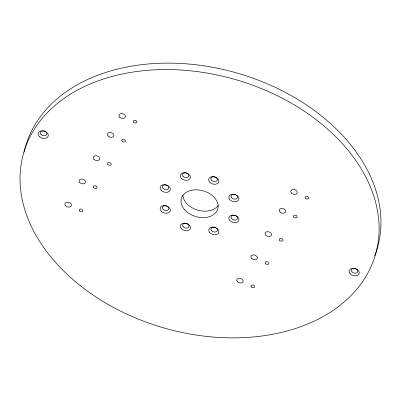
<?xml version="1.0" encoding="UTF-8"?>
<svg xmlns="http://www.w3.org/2000/svg" width="401" height="401" viewBox="0 0 401 401"><rect width="100%" height="100%" fill="white"/><g stroke="black" fill="none" stroke-linecap="round" stroke-linejoin="round"><path stroke-width="0.6" d="M24.03 152.335A183.107 129.247 16.1 0 1 238.856 73.558A183.107 129.247 16.1 0 1 374.674 255.958M218.289 205.362A18.957 13.378 16.1 0 1 197.838 210.164A18.957 13.378 16.1 0 1 182.866 195.312M41.012 134.44A3.318 2.341 16.1 0 0 46.596 134.671A3.318 2.341 16.1 0 0 43.163 130.916A3.318 2.341 16.1 0 0 41.012 134.44M351.998 271.863A3.318 2.341 16.1 0 0 357.582 272.094A3.318 2.341 16.1 0 0 354.143 268.339A3.318 2.341 16.1 0 0 351.998 271.863M231.728 218.72A3.318 2.341 16.1 0 0 237.312 218.951A3.318 2.341 16.1 0 0 233.873 215.192A3.318 2.341 16.1 0 0 231.728 218.72M231.683 197.823A3.318 2.341 16.1 0 0 237.267 198.054A3.318 2.341 16.1 0 0 233.833 194.3A3.318 2.341 16.1 0 0 231.683 197.823M211.538 180.275A3.318 2.341 16.1 0 0 217.121 180.505A3.318 2.341 16.1 0 0 213.688 176.751A3.318 2.341 16.1 0 0 211.538 180.275M183.087 176.35A3.318 2.341 16.1 0 0 188.67 176.58A3.318 2.341 16.1 0 0 185.237 172.826A3.318 2.341 16.1 0 0 183.087 176.35M163.001 188.35A3.318 2.341 16.1 0 0 168.585 188.58A3.318 2.341 16.1 0 0 165.152 184.821A3.318 2.341 16.1 0 0 163.001 188.35M163.042 209.242A3.318 2.341 16.1 0 0 168.626 209.472A3.318 2.341 16.1 0 0 165.192 205.718A3.318 2.341 16.1 0 0 163.042 209.242M183.192 226.791A3.318 2.341 16.1 0 0 188.776 227.021A3.318 2.341 16.1 0 0 185.337 223.267A3.318 2.341 16.1 0 0 183.192 226.791M211.638 230.715A3.318 2.341 16.1 0 0 217.222 230.946A3.318 2.341 16.1 0 0 213.788 227.192A3.318 2.341 16.1 0 0 211.638 230.715M108.08 136.009A3.318 2.341 16.1 0 0 113.663 136.24A3.318 2.341 16.1 0 0 110.225 132.485A3.318 2.341 16.1 0 0 108.08 136.009M93.904 159.267A3.318 2.341 16.1 0 0 99.488 159.498A3.318 2.341 16.1 0 0 96.05 155.743A3.318 2.341 16.1 0 0 93.904 159.267M79.729 182.525A3.318 2.341 16.1 0 0 85.313 182.756A3.318 2.341 16.1 0 0 81.879 179.001A3.318 2.341 16.1 0 0 79.729 182.525M65.553 205.783A3.318 2.341 16.1 0 0 71.137 206.014A3.318 2.341 16.1 0 0 67.704 202.259A3.318 2.341 16.1 0 0 65.553 205.783M237.367 281.708A3.318 2.341 16.1 0 0 242.951 281.938A3.318 2.341 16.1 0 0 239.517 278.184A3.318 2.341 16.1 0 0 237.367 281.708M251.838 258.735A3.318 2.341 16.1 0 0 257.267 258.394A3.318 2.341 16.1 0 0 253.257 254.931A3.318 2.341 16.1 0 0 251.838 258.735M265.718 235.192A3.318 2.341 16.1 0 0 271.302 235.422A3.318 2.341 16.1 0 0 267.863 231.668A3.318 2.341 16.1 0 0 265.718 235.192M279.893 211.934A3.318 2.341 16.1 0 0 285.477 212.164A3.318 2.341 16.1 0 0 282.038 208.41A3.318 2.341 16.1 0 0 279.893 211.934M80.33 285.692A183.107 129.247 16.1 0 0 375.431 254.72A183.107 129.247 16.1 0 0 142.946 70.761A183.107 129.247 16.1 0 0 80.33 285.692M39.168 136.36A5.213 3.679 16.1 0 0 47.945 136.721A5.213 3.679 16.1 0 0 42.546 130.821A5.213 3.679 16.1 0 0 39.168 136.36M161.157 190.264A5.213 3.679 16.1 0 0 169.934 190.63A5.213 3.679 16.1 0 0 164.53 184.726A5.213 3.679 16.1 0 0 161.157 190.264M181.242 178.27A5.213 3.679 16.1 0 0 190.019 178.63A5.213 3.679 16.1 0 0 184.62 172.726A5.213 3.679 16.1 0 0 181.242 178.27M209.693 182.194A5.213 3.679 16.1 0 0 218.47 182.555A5.213 3.679 16.1 0 0 213.071 176.656A5.213 3.679 16.1 0 0 209.693 182.194M161.197 211.162A5.213 3.679 16.1 0 0 169.974 211.522A5.213 3.679 16.1 0 0 164.575 205.618A5.213 3.679 16.1 0 0 161.197 211.162M181.342 228.71A5.213 3.679 16.1 0 0 190.119 229.071A5.213 3.679 16.1 0 0 184.721 223.172A5.213 3.679 16.1 0 0 181.342 228.71M209.793 232.635A5.213 3.679 16.1 0 0 218.57 232.996A5.213 3.679 16.1 0 0 213.172 227.096A5.213 3.679 16.1 0 0 209.793 232.635M229.883 220.635A5.213 3.679 16.1 0 0 238.655 220.996A5.213 3.679 16.1 0 0 233.257 215.096A5.213 3.679 16.1 0 0 229.883 220.635M229.838 199.743A5.213 3.679 16.1 0 0 238.615 200.104A5.213 3.679 16.1 0 0 233.217 194.204A5.213 3.679 16.1 0 0 229.838 199.743M350.153 273.783A5.213 3.679 16.1 0 0 358.925 274.144A5.213 3.679 16.1 0 0 353.527 268.244A5.213 3.679 16.1 0 0 350.153 273.783M251.357 286.936A1.895 1.338 16.1 0 0 254.55 287.066A1.895 1.338 16.1 0 0 252.585 284.921A1.895 1.338 16.1 0 0 251.357 286.936M265.532 263.673A1.895 1.338 16.1 0 0 268.725 263.808A1.895 1.338 16.1 0 0 266.76 261.663A1.895 1.338 16.1 0 0 265.532 263.673M279.708 240.415A1.895 1.338 16.1 0 0 282.9 240.55A1.895 1.338 16.1 0 0 280.936 238.405A1.895 1.338 16.1 0 0 279.708 240.415M293.883 217.157A1.895 1.338 16.1 0 0 297.071 217.292A1.895 1.338 16.1 0 0 295.111 215.147A1.895 1.338 16.1 0 0 293.883 217.157M79.543 211.006A1.895 1.338 16.1 0 0 82.736 211.142A1.895 1.338 16.1 0 0 80.771 208.996A1.895 1.338 16.1 0 0 79.543 211.006M93.719 187.748A1.895 1.338 16.1 0 0 96.912 187.884A1.895 1.338 16.1 0 0 94.947 185.738A1.895 1.338 16.1 0 0 93.719 187.748M107.894 164.49A1.895 1.338 16.1 0 0 111.087 164.626A1.895 1.338 16.1 0 0 109.122 162.48A1.895 1.338 16.1 0 0 107.894 164.49M122.069 141.232A1.895 1.338 16.1 0 0 125.257 141.368A1.895 1.338 16.1 0 0 123.297 139.217A1.895 1.338 16.1 0 0 122.069 141.232M305.412 198.239A1.895 1.338 16.1 0 0 308.605 198.375A1.895 1.338 16.1 0 0 306.64 196.224A1.895 1.338 16.1 0 0 305.412 198.239M133.598 122.315A1.895 1.338 16.1 0 0 136.791 122.445A1.895 1.338 16.1 0 0 134.826 120.3A1.895 1.338 16.1 0 0 133.598 122.315M291.422 193.016A3.318 2.341 16.1 0 0 297.006 193.247A3.318 2.341 16.1 0 0 293.567 189.493A3.318 2.341 16.1 0 0 291.422 193.016M119.608 117.092A3.318 2.341 16.1 0 0 125.192 117.323A3.318 2.341 16.1 0 0 121.754 113.568A3.318 2.341 16.1 0 0 119.608 117.092M184.841 209.999A18.957 13.378 16.1 0 0 216.751 211.317A18.957 13.378 16.1 0 0 197.117 189.858A18.957 13.378 16.1 0 0 184.841 209.999"/></g></svg>
